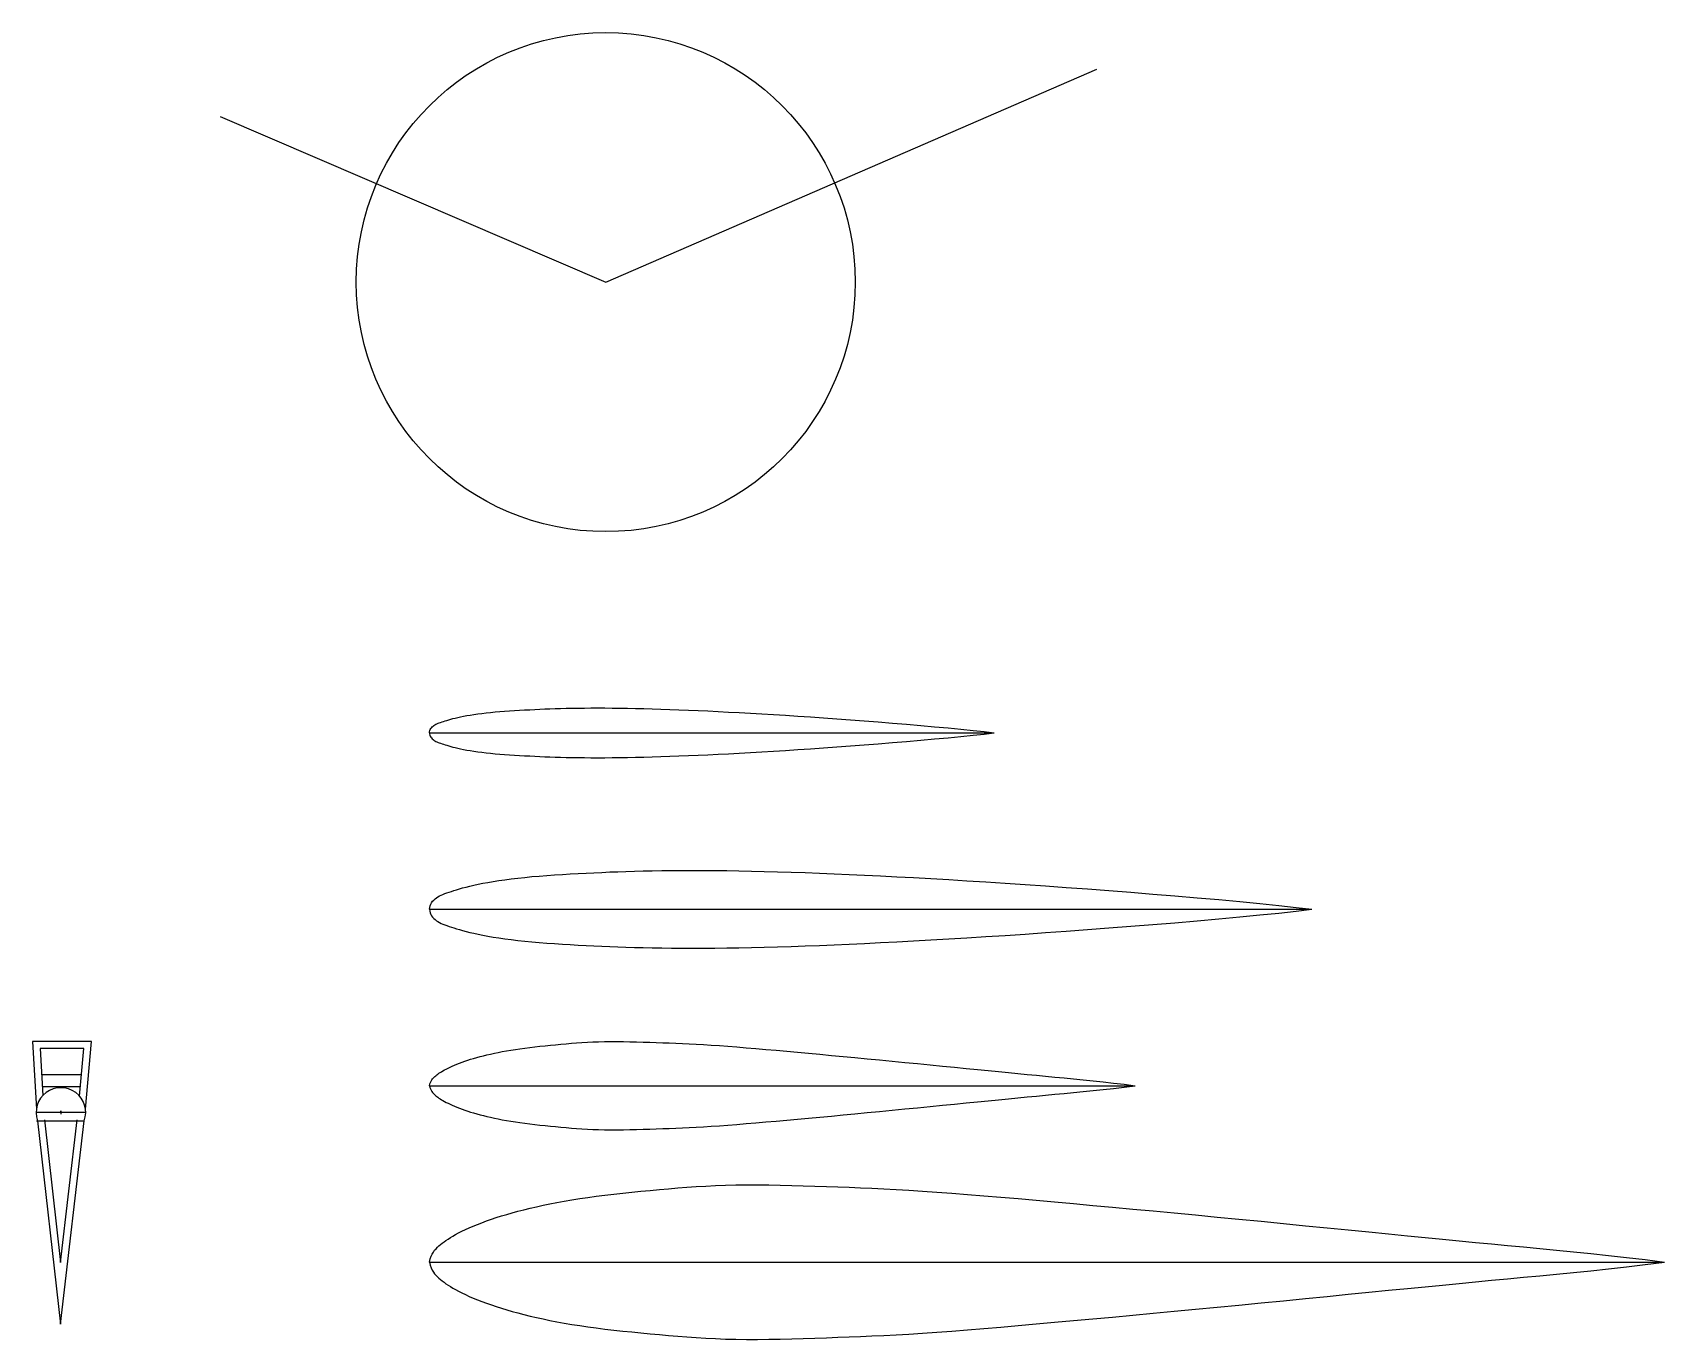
# Model space of a CAD drawing. Extents: x 426 to 4535, y 0 to 2050.
# Drawn here: x 2537.5 to 3000, y 1050.4 to 1420.7 of the extents above; entities that cross this region are included whole.
import ezdxf

# ---------------------------------------------------------------- set-up
doc = ezdxf.new("R2010")
doc.units = 0
doc.layers.get('0').update_dxf_attribs({"linetype": 'CONTINUOUS'})
for name, color, linetype in [('AILE', 1, 'CONTINUOUS'), ('NERVAILE', 6, 'CONTINUOUS'), ('NERVSTAB', 83, 'CONTINUOUS')]:
    doc.layers.add(name, color=color, linetype=linetype)

msp = doc.modelspace()

# ---------------------------------------------------------------- linework, layer by layer
msp.add_ray((500, 1535), (1, 0))
msp.add_circle((2700, 1350), 70.71068)
at = {"layer": 'AILE'}
for p, q in [((2650.04559, 1222.26857), (2810.04562, 1222.26846)), ((2650.04559, 1172.26857), (2900.08502, 1172.26839)), ((2650.04559, 1122.26857), (2850.04559, 1122.26843)), ((2650.04559, 1072.26857), (3000.04559, 1072.26833))]:
    msp.add_line(p, q, dxfattribs=at)
for points in [[(2650.04559, 1222.26857, 0), (2650.0708, 1222.59713, 0), (2650.144, 1222.90501, 0), (2650.2601, 1223.19264, 0), (2650.41402, 1223.46046, 0), (2650.60068, 1223.7089, 0), (2650.81498, 1223.9384, 0), (2651.05186, 1224.14939, 0), (2651.30622, 1224.3423, 0), (2651.57424, 1224.51802, 0), (2651.85708, 1224.67918, 0), (2652.15717, 1224.8289, 0), (2652.47695, 1224.97025, 0), (2652.81884, 1225.10634, 0), (2653.18526, 1225.24025, 0), (2653.57864, 1225.37508, 0), (2654.00141, 1225.51393, 0), (2654.45625, 1225.65923, 0), (2654.94689, 1225.81076, 0), (2655.4773, 1225.96764, 0), (2656.05146, 1226.129, 0), (2656.67335, 1226.29395, 0), (2657.34696, 1226.46163, 0), (2658.07625, 1226.63115, 0), (2658.86522, 1226.80164, 0), (2659.71688, 1226.97215, 0), (2660.63042, 1227.14142, 0), (2661.60407, 1227.30812, 0), (2662.63608, 1227.47093, 0), (2663.72467, 1227.62853, 0), (2664.86808, 1227.77958, 0), (2666.06455, 1227.92276, 0), (2667.31229, 1228.05674, 0), (2668.6086, 1228.18056, 0), (2669.94692, 1228.29473, 0), (2671.31972, 1228.40012, 0), (2672.7195, 1228.4976, 0), (2674.13873, 1228.58805, 0), (2675.56991, 1228.67233, 0), (2677.00552, 1228.75132, 0), (2678.43804, 1228.82589, 0), (2679.86297, 1228.89669, 0), (2681.28791, 1228.96353, 0), (2682.72347, 1229.02596, 0), (2684.18025, 1229.08357, 0), (2685.66886, 1229.13593, 0), (2687.19991, 1229.1826, 0), (2688.78401, 1229.22317, 0), (2690.43177, 1229.25721, 0), (2692.15181, 1229.28429, 0), (2693.94479, 1229.30397, 0), (2695.80939, 1229.3158, 0), (2697.74428, 1229.31934, 0), (2699.74813, 1229.31415, 0), (2701.81962, 1229.29978, 0), (2703.95743, 1229.2758, 0), (2706.16023, 1229.24175, 0), (2708.42706, 1229.19727, 0), (2710.75844, 1229.14229, 0), (2713.15525, 1229.07681, 0), (2715.61837, 1229.00082, 0), (2718.1487, 1228.91433, 0), (2720.74711, 1228.81735, 0), (2723.41449, 1228.70986, 0), (2726.15172, 1228.59188, 0), (2728.9602, 1228.46334, 0), (2731.8434, 1228.32386, 0), (2734.80529, 1228.17301, 0), (2737.84986, 1228.01036, 0), (2740.98107, 1227.83547, 0), (2744.20291, 1227.64791, 0), (2747.51937, 1227.44724, 0), (2750.93441, 1227.23302, 0), (2754.44995, 1227.00492, 0), (2758.05966, 1226.76306, 0), (2761.75514, 1226.50763, 0), (2765.52799, 1226.23884, 0), (2769.36981, 1225.95691, 0), (2773.2722, 1225.66203, 0), (2777.22677, 1225.35443, 0), (2781.22512, 1225.03431, 0), (2785.25155, 1224.70231, 0), (2789.2612, 1224.3608, 0), (2793.2019, 1224.01256, 0), (2797.0215, 1223.66041, 0), (2800.66783, 1223.30712, 0), (2804.08874, 1222.9555, 0), (2807.23205, 1222.60835, 0), (2810.04562, 1222.26846, 0)], [(2650.04559, 1222.26857, 0), (2650.0708, 1221.94001, 0), (2650.144, 1221.63213, 0), (2650.2601, 1221.3445, 0), (2650.41402, 1221.07668, 0), (2650.60068, 1220.82824, 0), (2650.81498, 1220.59874, 0), (2651.05186, 1220.38775, 0), (2651.30622, 1220.19484, 0), (2651.57424, 1220.01913, 0), (2651.85708, 1219.85796, 0), (2652.15717, 1219.70825, 0), (2652.47695, 1219.56689, 0), (2652.81884, 1219.43081, 0), (2653.18526, 1219.29689, 0), (2653.57864, 1219.16206, 0), (2654.00141, 1219.02321, 0), (2654.45625, 1218.87791, 0), (2654.94689, 1218.72638, 0), (2655.4773, 1218.5695, 0), (2656.05146, 1218.40815, 0), (2656.67335, 1218.24319, 0), (2657.34696, 1218.07551, 0), (2658.07625, 1217.90599, 0), (2658.86522, 1217.7355, 0), (2659.71688, 1217.56499, 0), (2660.63042, 1217.39573, 0), (2661.60407, 1217.22902, 0), (2662.63608, 1217.06621, 0), (2663.72467, 1216.90861, 0), (2664.86808, 1216.75756, 0), (2666.06455, 1216.61438, 0), (2667.31229, 1216.4804, 0), (2668.6086, 1216.35658, 0), (2669.94692, 1216.24241, 0), (2671.31972, 1216.13702, 0), (2672.7195, 1216.03954, 0), (2674.13873, 1215.9491, 0), (2675.56991, 1215.86481, 0), (2677.00552, 1215.78583, 0), (2678.43804, 1215.71125, 0), (2679.86297, 1215.64045, 0), (2681.28791, 1215.57361, 0), (2682.72347, 1215.51118, 0), (2684.18025, 1215.45357, 0), (2685.66886, 1215.40122, 0), (2687.19991, 1215.35454, 0), (2688.78401, 1215.31397, 0), (2690.43177, 1215.27993, 0), (2692.15181, 1215.25285, 0), (2693.94479, 1215.23318, 0), (2695.80939, 1215.22135, 0), (2697.74428, 1215.21781, 0), (2699.74813, 1215.223, 0), (2701.81962, 1215.23736, 0), (2703.95743, 1215.26135, 0), (2706.16023, 1215.29539, 0), (2708.42706, 1215.33987, 0), (2710.75844, 1215.39485, 0), (2713.15525, 1215.46034, 0), (2715.61837, 1215.53632, 0), (2718.1487, 1215.62281, 0), (2720.74711, 1215.7198, 0), (2723.41449, 1215.82728, 0), (2726.15172, 1215.94526, 0), (2728.9602, 1216.07381, 0), (2731.8434, 1216.21329, 0), (2734.80529, 1216.36413, 0), (2737.84986, 1216.52678, 0), (2740.98107, 1216.70167, 0), (2744.20291, 1216.88923, 0), (2747.51937, 1217.0899, 0), (2750.93441, 1217.30412, 0), (2754.44995, 1217.53222, 0), (2758.05966, 1217.77408, 0), (2761.75514, 1218.02952, 0), (2765.52799, 1218.2983, 0), (2769.36981, 1218.58024, 0), (2773.2722, 1218.87511, 0), (2777.22677, 1219.18271, 0), (2781.22512, 1219.50283, 0), (2785.25155, 1219.83483, 0), (2789.2612, 1220.17634, 0), (2793.2019, 1220.52458, 0), (2797.0215, 1220.87674, 0), (2800.66783, 1221.23002, 0), (2804.08874, 1221.58164, 0), (2807.23205, 1221.92879, 0), (2810.04562, 1222.26869, 0)], [(2650.04559, 1172.26857, 0), (2650.08499, 1172.78203, 0), (2650.19938, 1173.26317, 0), (2650.38081, 1173.71266, 0), (2650.62135, 1174.1312, 0), (2650.91305, 1174.51945, 0), (2651.24795, 1174.87809, 0), (2651.61813, 1175.20781, 0), (2652.01563, 1175.50929, 0), (2652.43447, 1175.78388, 0), (2652.87648, 1176.03575, 0), (2653.34546, 1176.26971, 0), (2653.84519, 1176.49061, 0), (2654.37947, 1176.70328, 0), (2654.95209, 1176.91255, 0), (2655.56685, 1177.12326, 0), (2656.22753, 1177.34025, 0), (2656.93833, 1177.56731, 0), (2657.70507, 1177.80411, 0), (2658.53397, 1178.04927, 0), (2659.43124, 1178.30144, 0), (2660.4031, 1178.55922, 0), (2661.45577, 1178.82126, 0), (2662.59548, 1179.08618, 0), (2663.82843, 1179.35261, 0), (2665.15935, 1179.61907, 0), (2666.58698, 1179.88359, 0), (2668.10856, 1180.14411, 0), (2669.72133, 1180.39854, 0), (2671.42252, 1180.64483, 0), (2673.20938, 1180.88088, 0), (2675.07915, 1181.10463, 0), (2677.02906, 1181.31401, 0), (2679.05487, 1181.50751, 0), (2681.14631, 1181.68593, 0), (2683.29165, 1181.85063, 0), (2685.47915, 1182.00297, 0), (2687.69706, 1182.14431, 0), (2689.93362, 1182.27602, 0), (2692.17711, 1182.39946, 0), (2694.41577, 1182.51599, 0), (2696.64259, 1182.62665, 0), (2698.86941, 1182.73109, 0), (2701.11282, 1182.82866, 0), (2703.38939, 1182.91869, 0), (2705.71571, 1183.0005, 0), (2708.10836, 1183.07345, 0), (2710.58391, 1183.13685, 0), (2713.15894, 1183.19004, 0), (2715.84692, 1183.23236, 0), (2718.64889, 1183.26311, 0), (2721.56278, 1183.28159, 0), (2724.58652, 1183.28713, 0), (2727.71804, 1183.27902, 0), (2730.95525, 1183.25657, 0), (2734.2961, 1183.21908, 0), (2737.73852, 1183.16588, 0), (2741.281, 1183.09637, 0), (2744.92435, 1183.01045, 0), (2748.66996, 1182.90811, 0), (2752.5192, 1182.78937, 0), (2756.47346, 1182.65421, 0), (2760.53411, 1182.50265, 0), (2764.70255, 1182.33468, 0), (2768.98014, 1182.1503, 0), (2773.36909, 1181.94942, 0), (2777.8748, 1181.73144, 0), (2782.50348, 1181.49571, 0), (2787.26136, 1181.24153, 0), (2792.15465, 1180.96823, 0), (2797.18958, 1180.67511, 0), (2802.37235, 1180.36151, 0), (2807.70919, 1180.02674, 0), (2813.20309, 1179.67029, 0), (2818.84415, 1179.29231, 0), (2824.61925, 1178.89314, 0), (2830.51525, 1178.47309, 0), (2836.51904, 1178.0325, 0), (2842.61749, 1177.57169, 0), (2848.79748, 1177.09099, 0), (2855.04588, 1176.59072, 0), (2861.33817, 1176.07189, 0), (2867.60423, 1175.53819, 0), (2873.76255, 1174.99399, 0), (2879.73161, 1174.44365, 0), (2885.4299, 1173.89156, 0), (2890.77591, 1173.34207, 0), (2895.68812, 1172.79956, 0), (2900.08502, 1172.26839, 0)], [(2650.04559, 1172.26857, 0), (2650.08499, 1171.75511, 0), (2650.19938, 1171.27398, 0), (2650.38081, 1170.82448, 0), (2650.62135, 1170.40595, 0), (2650.91305, 1170.0177, 0), (2651.24795, 1169.65905, 0), (2651.61813, 1169.32933, 0), (2652.01563, 1169.02786, 0), (2652.43447, 1168.75326, 0), (2652.87648, 1168.5014, 0), (2653.34546, 1168.26743, 0), (2653.84519, 1168.04653, 0), (2654.37947, 1167.83387, 0), (2654.95209, 1167.62459, 0), (2655.56685, 1167.41388, 0), (2656.22753, 1167.19689, 0), (2656.93833, 1166.96983, 0), (2657.70507, 1166.73303, 0), (2658.53397, 1166.48787, 0), (2659.43124, 1166.23571, 0), (2660.4031, 1165.97792, 0), (2661.45577, 1165.71588, 0), (2662.59548, 1165.45096, 0), (2663.82843, 1165.18453, 0), (2665.15935, 1164.91807, 0), (2666.58698, 1164.65355, 0), (2668.10856, 1164.39303, 0), (2669.72133, 1164.1386, 0), (2671.42252, 1163.89232, 0), (2673.20938, 1163.65626, 0), (2675.07915, 1163.43251, 0), (2677.02906, 1163.22313, 0), (2679.05487, 1163.02963, 0), (2681.14631, 1162.85121, 0), (2683.29165, 1162.68651, 0), (2685.47915, 1162.53418, 0), (2687.69706, 1162.39284, 0), (2689.93362, 1162.26113, 0), (2692.17711, 1162.13769, 0), (2694.41577, 1162.02115, 0), (2696.64259, 1161.9105, 0), (2698.86941, 1161.80605, 0), (2701.11282, 1161.70848, 0), (2703.38939, 1161.61846, 0), (2705.71571, 1161.53664, 0), (2708.10836, 1161.46369, 0), (2710.58391, 1161.40029, 0), (2713.15894, 1161.3471, 0), (2715.84692, 1161.30478, 0), (2718.64889, 1161.27404, 0), (2721.56278, 1161.25555, 0), (2724.58652, 1161.25001, 0), (2727.71804, 1161.25813, 0), (2730.95525, 1161.28058, 0), (2734.2961, 1161.31806, 0), (2737.73852, 1161.37126, 0), (2741.281, 1161.44077, 0), (2744.92435, 1161.52669, 0), (2748.66996, 1161.62903, 0), (2752.5192, 1161.74778, 0), (2756.47346, 1161.88293, 0), (2760.53411, 1162.0345, 0), (2764.70255, 1162.20247, 0), (2768.98014, 1162.38684, 0), (2773.36909, 1162.58773, 0), (2777.8748, 1162.8057, 0), (2782.50348, 1163.04143, 0), (2787.26136, 1163.29561, 0), (2792.15465, 1163.56892, 0), (2797.18958, 1163.86203, 0), (2802.37235, 1164.17563, 0), (2807.70919, 1164.5104, 0), (2813.20309, 1164.86685, 0), (2818.84415, 1165.24483, 0), (2824.61925, 1165.644, 0), (2830.51525, 1166.06405, 0), (2836.51904, 1166.50464, 0), (2842.61749, 1166.96545, 0), (2848.79748, 1167.44615, 0), (2855.04588, 1167.94642, 0), (2861.33817, 1168.46525, 0), (2867.60423, 1168.99895, 0), (2873.76255, 1169.54315, 0), (2879.73161, 1170.09349, 0), (2885.4299, 1170.64558, 0), (2890.77591, 1171.19507, 0), (2895.68812, 1171.73759, 0), (2900.08502, 1172.26875, 0)], [(2650.04559, 1122.26857, 0), (2650.16458, 1122.77306, 0), (2650.30888, 1123.20645, 0), (2650.47619, 1123.5789, 0), (2650.66417, 1123.90059, 0), (2650.87049, 1124.18167, 0), (2651.09285, 1124.43231, 0), (2651.32891, 1124.66268, 0), (2651.57635, 1124.88293, 0), (2651.83399, 1125.10174, 0), (2652.10521, 1125.32175, 0), (2652.39454, 1125.54413, 0), (2652.70648, 1125.77004, 0), (2653.04558, 1126.00062, 0), (2653.41634, 1126.23704, 0), (2653.8233, 1126.48046, 0), (2654.27096, 1126.73203, 0), (2654.76274, 1126.99243, 0), (2655.29749, 1127.26043, 0), (2655.87298, 1127.53432, 0), (2656.48693, 1127.81239, 0), (2657.1371, 1128.09293, 0), (2657.82124, 1128.37423, 0), (2658.53708, 1128.65459, 0), (2659.28238, 1128.93229, 0), (2660.05544, 1129.20591, 0), (2660.85683, 1129.47517, 0), (2661.68769, 1129.74008, 0), (2662.54914, 1130.00064, 0), (2663.44232, 1130.25686, 0), (2664.36836, 1130.50875, 0), (2665.3284, 1130.75631, 0), (2666.32355, 1130.99955, 0), (2667.35497, 1131.23839, 0), (2668.42377, 1131.47235, 0), (2669.53111, 1131.70088, 0), (2670.67811, 1131.92342, 0), (2671.8659, 1132.13941, 0), (2673.09563, 1132.34829, 0), (2674.36844, 1132.54951, 0), (2675.68544, 1132.7425, 0), (2677.04647, 1132.92689, 0), (2678.44604, 1133.10302, 0), (2679.87735, 1133.27141, 0), (2681.33362, 1133.4326, 0), (2682.80804, 1133.58712, 0), (2684.29382, 1133.73547, 0), (2685.78417, 1133.8782, 0), (2687.27227, 1134.01583, 0), (2688.75399, 1134.14842, 0), (2690.23575, 1134.27424, 0), (2691.72662, 1134.39105, 0), (2693.23567, 1134.49667, 0), (2694.77197, 1134.58887, 0), (2696.3446, 1134.66545, 0), (2697.96262, 1134.72419, 0), (2699.6351, 1134.7629, 0), (2701.36771, 1134.78019, 0), (2703.15252, 1134.77799, 0), (2704.97819, 1134.75906, 0), (2706.83338, 1134.72617, 0), (2708.70675, 1134.68207, 0), (2710.58696, 1134.62954, 0), (2712.46267, 1134.57132, 0), (2714.32255, 1134.51018, 0), (2716.16036, 1134.44798, 0), (2717.99026, 1134.3829, 0), (2719.83151, 1134.31223, 0), (2721.70338, 1134.23326, 0), (2723.62514, 1134.14326, 0), (2725.61604, 1134.03954, 0), (2727.69535, 1133.91936, 0), (2729.88234, 1133.78001, 0), (2732.19182, 1133.61951, 0), (2734.62087, 1133.43879, 0), (2737.16213, 1133.23948, 0), (2739.80821, 1133.02326, 0), (2742.55176, 1132.79177, 0), (2745.3854, 1132.54666, 0), (2748.30176, 1132.28959, 0), (2751.29348, 1132.02222, 0), (2754.35422, 1131.74592, 0), (2757.48181, 1131.46095, 0), (2760.67513, 1131.16732, 0), (2763.93303, 1130.86502, 0), (2767.25439, 1130.55404, 0), (2770.63807, 1130.23437, 0), (2774.08294, 1129.90601, 0), (2777.58787, 1129.56895, 0), (2781.1473, 1129.22372, 0), (2784.73789, 1128.87302, 0), (2788.33189, 1128.52008, 0), (2791.90154, 1128.16813, 0), (2795.41908, 1127.8204, 0), (2798.85676, 1127.48012, 0), (2802.18681, 1127.15053, 0), (2805.38148, 1126.83486, 0), (2808.42183, 1126.53539, 0), (2811.32425, 1126.25068, 0), (2814.11393, 1125.97832, 0), (2816.8161, 1125.71592, 0), (2819.45594, 1125.46107, 0), (2822.05867, 1125.21137, 0), (2824.6495, 1124.96444, 0), (2827.25364, 1124.71786, 0), (2829.89326, 1124.46885, 0), (2832.57849, 1124.21304, 0), (2835.31645, 1123.94565, 0), (2838.11422, 1123.66194, 0), (2840.97891, 1123.35712, 0), (2843.91764, 1123.02644, 0), (2846.9375, 1122.66514, 0), (2850.04559, 1122.26843, 0)], [(2650.04559, 1122.26857, 0), (2650.16458, 1121.76409, 0), (2650.30888, 1121.3307, 0), (2650.47619, 1120.95824, 0), (2650.66417, 1120.63655, 0), (2650.87049, 1120.35547, 0), (2651.09285, 1120.10483, 0), (2651.32891, 1119.87446, 0), (2651.57635, 1119.65421, 0), (2651.83399, 1119.43541, 0), (2652.10521, 1119.21539, 0), (2652.39454, 1118.99301, 0), (2652.70648, 1118.76711, 0), (2653.04558, 1118.53652, 0), (2653.41634, 1118.3001, 0), (2653.8233, 1118.05668, 0), (2654.27096, 1117.80511, 0), (2654.76274, 1117.54471, 0), (2655.29749, 1117.27671, 0), (2655.87298, 1117.00282, 0), (2656.48693, 1116.72475, 0), (2657.1371, 1116.44421, 0), (2657.82124, 1116.16291, 0), (2658.53708, 1115.88255, 0), (2659.28238, 1115.60485, 0), (2660.05544, 1115.33123, 0), (2660.85683, 1115.06197, 0), (2661.68769, 1114.79706, 0), (2662.54914, 1114.5365, 0), (2663.44232, 1114.28028, 0), (2664.36836, 1114.02839, 0), (2665.3284, 1113.78083, 0), (2666.32355, 1113.53759, 0), (2667.35497, 1113.29876, 0), (2668.42377, 1113.0648, 0), (2669.53111, 1112.83627, 0), (2670.67811, 1112.61372, 0), (2671.8659, 1112.39773, 0), (2673.09563, 1112.18885, 0), (2674.36844, 1111.98763, 0), (2675.68544, 1111.79464, 0), (2677.04647, 1111.61025, 0), (2678.44604, 1111.43413, 0), (2679.87735, 1111.26573, 0), (2681.33362, 1111.10454, 0), (2682.80804, 1110.95003, 0), (2684.29382, 1110.80167, 0), (2685.78417, 1110.65894, 0), (2687.27227, 1110.52131, 0), (2688.75399, 1110.38872, 0), (2690.23575, 1110.26291, 0), (2691.72662, 1110.14609, 0), (2693.23567, 1110.04048, 0), (2694.77197, 1109.94828, 0), (2696.3446, 1109.8717, 0), (2697.96262, 1109.81295, 0), (2699.6351, 1109.77424, 0), (2701.36771, 1109.75695, 0), (2703.15252, 1109.75915, 0), (2704.97819, 1109.77808, 0), (2706.83338, 1109.81097, 0), (2708.70675, 1109.85507, 0), (2710.58696, 1109.90761, 0), (2712.46267, 1109.96582, 0), (2714.32255, 1110.02696, 0), (2716.16036, 1110.08917, 0), (2717.99026, 1110.15425, 0), (2719.83151, 1110.22491, 0), (2721.70338, 1110.30389, 0), (2723.62514, 1110.39388, 0), (2725.61604, 1110.49761, 0), (2727.69535, 1110.61778, 0), (2729.88234, 1110.75713, 0), (2732.19182, 1110.91763, 0), (2734.62087, 1111.09836, 0), (2737.16213, 1111.29766, 0), (2739.80821, 1111.51388, 0), (2742.55176, 1111.74538, 0), (2745.3854, 1111.99048, 0), (2748.30176, 1112.24755, 0), (2751.29348, 1112.51492, 0), (2754.35422, 1112.79123, 0), (2757.48181, 1113.07619, 0), (2760.67513, 1113.36982, 0), (2763.93303, 1113.67212, 0), (2767.25439, 1113.9831, 0), (2770.63807, 1114.30277, 0), (2774.08294, 1114.63113, 0), (2777.58787, 1114.96819, 0), (2781.1473, 1115.31342, 0), (2784.73789, 1115.66412, 0), (2788.33189, 1116.01706, 0), (2791.90154, 1116.36901, 0), (2795.41908, 1116.71674, 0), (2798.85676, 1117.05702, 0), (2802.18681, 1117.38661, 0), (2805.38148, 1117.70228, 0), (2808.42183, 1118.00175, 0), (2811.32425, 1118.28646, 0), (2814.11393, 1118.55882, 0), (2816.8161, 1118.82123, 0), (2819.45594, 1119.07608, 0), (2822.05867, 1119.32577, 0), (2824.6495, 1119.57271, 0), (2827.25364, 1119.81928, 0), (2829.89326, 1120.06829, 0), (2832.57849, 1120.32411, 0), (2835.31645, 1120.59149, 0), (2838.11422, 1120.8752, 0), (2840.97891, 1121.18002, 0), (2843.91764, 1121.5107, 0), (2846.9375, 1121.87201, 0), (2850.04559, 1122.26871, 0)], [(2650.04559, 1072.26857, 0), (2650.25382, 1073.15142, 0), (2650.50635, 1073.90985, 0), (2650.79913, 1074.56165, 0), (2651.12809, 1075.1246, 0), (2651.48917, 1075.61649, 0), (2651.87829, 1076.05512, 0), (2652.2914, 1076.45826, 0), (2652.72442, 1076.8437, 0), (2653.17529, 1077.22661, 0), (2653.64993, 1077.61163, 0), (2654.15624, 1078.0008, 0), (2654.70215, 1078.39613, 0), (2655.29557, 1078.79966, 0), (2655.9444, 1079.2134, 0), (2656.65657, 1079.63938, 0), (2657.43999, 1080.07962, 0), (2658.3006, 1080.53532, 0), (2659.23642, 1081.00432, 0), (2660.24351, 1081.48363, 0), (2661.31794, 1081.97025, 0), (2662.45574, 1082.4612, 0), (2663.65297, 1082.95348, 0), (2664.9057, 1083.44411, 0), (2666.20997, 1083.93008, 0), (2667.56283, 1084.40891, 0), (2668.96527, 1084.88012, 0), (2670.41926, 1085.34371, 0), (2671.9268, 1085.79969, 0), (2673.48987, 1086.24808, 0), (2675.11044, 1086.68888, 0), (2676.7905, 1087.12211, 0), (2678.53202, 1087.54779, 0), (2680.337, 1087.96575, 0), (2682.20741, 1088.37518, 0), (2684.14524, 1088.77511, 0), (2686.15249, 1089.16455, 0), (2688.23113, 1089.54254, 0), (2690.38316, 1089.90808, 0), (2692.61057, 1090.26021, 0), (2694.91533, 1090.59795, 0), (2697.29712, 1090.92062, 0), (2699.74637, 1091.22885, 0), (2702.25117, 1091.52355, 0), (2704.79964, 1091.80563, 0), (2707.37988, 1092.07602, 0), (2709.97999, 1092.33565, 0), (2712.58809, 1092.58542, 0), (2715.19228, 1092.82627, 0), (2717.78529, 1093.05831, 0), (2720.37837, 1093.27848, 0), (2722.98739, 1093.48291, 0), (2725.62823, 1093.66774, 0), (2728.31676, 1093.82909, 0), (2731.06885, 1093.9631, 0), (2733.90038, 1094.06591, 0), (2736.82722, 1094.13365, 0), (2739.8593, 1094.1639, 0), (2742.98272, 1094.16005, 0), (2746.17764, 1094.12693, 0), (2749.42422, 1094.06937, 0), (2752.70261, 1093.9922, 0), (2755.99298, 1093.90026, 0), (2759.27548, 1093.79838, 0), (2762.53027, 1093.69139, 0), (2765.74643, 1093.58253, 0), (2768.94875, 1093.46864, 0), (2772.17095, 1093.34497, 0), (2775.44672, 1093.20677, 0), (2778.80979, 1093.04928, 0), (2782.29387, 1092.86776, 0), (2785.93267, 1092.65745, 0), (2789.75989, 1092.41359, 0), (2793.80149, 1092.13272, 0), (2798.05233, 1091.81645, 0), (2802.49953, 1091.46767, 0), (2807.13018, 1091.08927, 0), (2811.93138, 1090.68416, 0), (2816.89025, 1090.25523, 0), (2821.99389, 1089.80536, 0), (2827.22939, 1089.33746, 0), (2832.58569, 1088.85393, 0), (2838.05897, 1088.35524, 0), (2843.64727, 1087.84139, 0), (2849.3486, 1087.31236, 0), (2855.16098, 1086.76814, 0), (2861.08242, 1086.20872, 0), (2867.11095, 1085.63409, 0), (2873.24458, 1085.04423, 0), (2879.47357, 1084.44009, 0), (2885.75711, 1083.82636, 0), (2892.04661, 1083.20871, 0), (2898.2935, 1082.5928, 0), (2904.4492, 1081.98427, 0), (2910.46513, 1081.38879, 0), (2916.29272, 1080.812, 0), (2921.88339, 1080.25957, 0), (2927.20401, 1079.73551, 0), (2932.28324, 1079.23727, 0), (2937.16519, 1078.76064, 0), (2941.89397, 1078.30142, 0), (2946.5137, 1077.85544, 0), (2951.06848, 1077.41847, 0), (2955.60244, 1076.98633, 0), (2960.15967, 1076.55482, 0), (2964.77901, 1076.11906, 0), (2969.47817, 1075.67139, 0), (2974.26958, 1075.20347, 0), (2979.16569, 1074.70696, 0), (2984.1789, 1074.17354, 0), (2989.32167, 1073.59485, 0), (2994.60643, 1072.96256, 0), (3000.04559, 1072.26833, 0)], [(2650.04559, 1072.26857, 0), (2650.25382, 1071.38572, 0), (2650.50635, 1070.62729, 0), (2650.79913, 1069.97549, 0), (2651.12809, 1069.41254, 0), (2651.48917, 1068.92065, 0), (2651.87829, 1068.48203, 0), (2652.2914, 1068.07889, 0), (2652.72442, 1067.69344, 0), (2653.17529, 1067.31053, 0), (2653.64993, 1066.92551, 0), (2654.15624, 1066.53634, 0), (2654.70215, 1066.14101, 0), (2655.29557, 1065.73748, 0), (2655.9444, 1065.32375, 0), (2656.65657, 1064.89777, 0), (2657.43999, 1064.45752, 0), (2658.3006, 1064.00182, 0), (2659.23642, 1063.53282, 0), (2660.24351, 1063.05351, 0), (2661.31794, 1062.56689, 0), (2662.45574, 1062.07594, 0), (2663.65297, 1061.58366, 0), (2664.9057, 1061.09304, 0), (2666.20997, 1060.60706, 0), (2667.56283, 1060.12823, 0), (2668.96527, 1059.65702, 0), (2670.41926, 1059.19343, 0), (2671.9268, 1058.73745, 0), (2673.48987, 1058.28906, 0), (2675.11044, 1057.84826, 0), (2676.7905, 1057.41503, 0), (2678.53202, 1056.98936, 0), (2680.337, 1056.5714, 0), (2682.20741, 1056.16196, 0), (2684.14524, 1055.76204, 0), (2686.15249, 1055.37259, 0), (2688.23113, 1054.99461, 0), (2690.38316, 1054.62906, 0), (2692.61057, 1054.27693, 0), (2694.91533, 1053.9392, 0), (2697.29712, 1053.61652, 0), (2699.74637, 1053.30829, 0), (2702.25117, 1053.0136, 0), (2704.79964, 1052.73151, 0), (2707.37988, 1052.46112, 0), (2709.97999, 1052.20149, 0), (2712.58809, 1051.95172, 0), (2715.19228, 1051.71087, 0), (2717.78529, 1051.47883, 0), (2720.37837, 1051.25866, 0), (2722.98739, 1051.05423, 0), (2725.62823, 1050.86941, 0), (2728.31676, 1050.70805, 0), (2731.06885, 1050.57404, 0), (2733.90038, 1050.47123, 0), (2736.82722, 1050.40349, 0), (2739.8593, 1050.37324, 0), (2742.98272, 1050.37709, 0), (2746.17764, 1050.41021, 0), (2749.42422, 1050.46777, 0), (2752.70261, 1050.54494, 0), (2755.99298, 1050.63688, 0), (2759.27548, 1050.73876, 0), (2762.53027, 1050.84575, 0), (2765.74643, 1050.95461, 0), (2768.94875, 1051.0685, 0), (2772.17095, 1051.19217, 0), (2775.44672, 1051.33037, 0), (2778.80979, 1051.48786, 0), (2782.29387, 1051.66938, 0), (2785.93267, 1051.87969, 0), (2789.75989, 1052.12355, 0), (2793.80149, 1052.40442, 0), (2798.05233, 1052.7207, 0), (2802.49953, 1053.06948, 0), (2807.13018, 1053.44787, 0), (2811.93138, 1053.85298, 0), (2816.89025, 1054.28191, 0), (2821.99389, 1054.73178, 0), (2827.22939, 1055.19968, 0), (2832.58569, 1055.68322, 0), (2838.05897, 1056.1819, 0), (2843.64727, 1056.69575, 0), (2849.3486, 1057.22478, 0), (2855.16098, 1057.769, 0), (2861.08242, 1058.32842, 0), (2867.11095, 1058.90305, 0), (2873.24458, 1059.49291, 0), (2879.47357, 1060.09705, 0), (2885.75711, 1060.71078, 0), (2892.04661, 1061.32843, 0), (2898.2935, 1061.94434, 0), (2904.4492, 1062.55287, 0), (2910.46513, 1063.14836, 0), (2916.29272, 1063.72514, 0), (2921.88339, 1064.27757, 0), (2927.20401, 1064.80163, 0), (2932.28324, 1065.29988, 0), (2937.16519, 1065.77651, 0), (2941.89397, 1066.23572, 0), (2946.5137, 1066.68171, 0), (2951.06848, 1067.11867, 0), (2955.60244, 1067.55081, 0), (2960.15967, 1067.98232, 0), (2964.77901, 1068.41808, 0), (2969.47817, 1068.86576, 0), (2974.26958, 1069.33368, 0), (2979.16569, 1069.83018, 0), (2984.1789, 1070.3636, 0), (2989.32167, 1070.94229, 0), (2994.60643, 1071.57458, 0), (3000.04559, 1072.26881, 0)]]:
    msp.add_polyline3d(points, dxfattribs=at)
at = {"layer": 'NERVAILE'}
msp.add_line((2538.66845, 1112.33876), (2552.19567, 1112.33876), dxfattribs=at)
for points in [[(2552.56313, 1115.65783), (2554.26606, 1134.83095), (2537.5464, 1134.83095), (2538.63008, 1115.65783)], [(2550.87629, 1119.27228), (2552.08055, 1132.83095), (2539.66263, 1132.83095), (2540.41819, 1119.46321)], [(2538.53574, 1114.73493), (2552.4325, 1114.73493)], [(2538.92723, 1112.33876), (2545.44179, 1054.6599), (2552.19567, 1112.33876)], [(2540.91459, 1112.56323), (2545.47763, 1072.16286), (2550.20924, 1112.57136)]]:
    msp.add_lwpolyline(points, dxfattribs=at)
for points in [[(2551.41148, 1125.29798, 0), (2540.0884, 1125.29798, 0)], [(2540.27152, 1122.05821, 0), (2551.12373, 1122.05821, 0)], [(2545.56145, 1114.66863, 0), (2545.56065, 1115.14829, 0), (2545.56065, 1114.15857, 0)]]:
    msp.add_polyline3d(points, dxfattribs=at)
msp.add_arc((2545.56145, 1114.66863), 7.03144, 340.4275621, 199.350689, dxfattribs=at)
at = {"layer": 'NERVSTAB'}
for p, q in [((2700, 1350), (2839.21554, 1410.34237)), ((2590.65708, 1396.92325), (2700, 1350))]:
    msp.add_line(p, q, dxfattribs=at)

doc.saveas('drawing.dxf')
